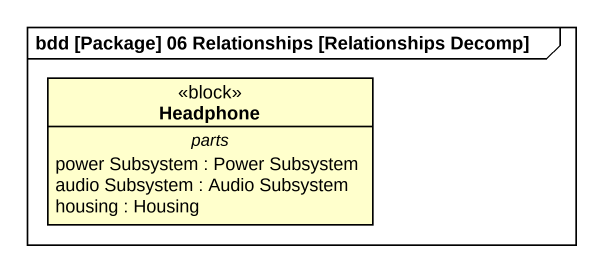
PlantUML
@startuml
mainframe bdd [Package] 06 Relationships [Relationships Decomp]
hide circle
hide empty members
class Headphone <<block>> {
  -- parts --
  power Subsystem : Power Subsystem
  audio Subsystem : Audio Subsystem
  housing : Housing
}
@enduml
